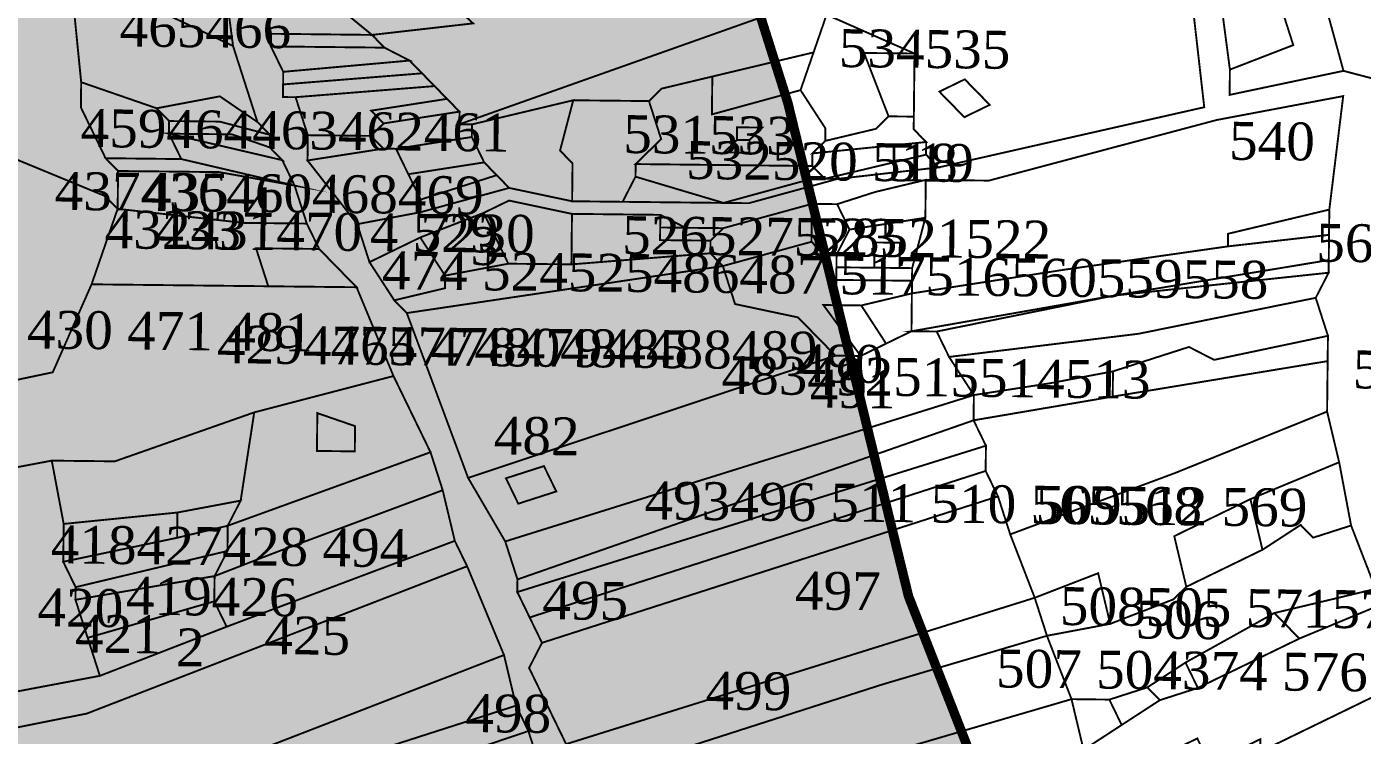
# Model space of a CAD drawing. Header units: metres. Extents: x 294533 to 301305, y 1963486 to 1977426.
# Drawn here: x 300124.7 to 300550, y 1966759.9 to 1966985.5 of the extents above; entities that cross this region are included whole.
import ezdxf

# ---------------------------------------------------------------- set-up
doc = ezdxf.new("R2010")
doc.units = ezdxf.units.M
for name, color, linetype in [('500M CRZ LINE', 11, 'Continuous'), ('NDZ-500M FROM CRZ', 2, 'Continuous'), ('SURVEY NO.', 7, 'Continuous'), ('SURVEY PLOT BOUNDARY', 35, 'Continuous')]:
    doc.layers.add(name, color=color, linetype=linetype)
doc.styles.get("Standard").update_dxf_attribs({"font": 'times.ttf'})

# ---------------------------------------------------------------- blocks, each defined once
blk = doc.blocks.new('45')
at = {"layer": 'NDZ-500M FROM CRZ'}
h = blk.add_hatch(dxfattribs=at)
h.set_pattern_fill('CROSS', color=256, scale=3.014525, angle=-0.6324)
h.set_pattern_definition([(359.36762, (281684.086, 1962845.993), (19.352338, 18.929796), [9.571116, -28.71335]), (89.36762, (281688.818, 1962841.155), (-18.929796, 19.352338), [9.571116, -28.71335])])
h.paths.add_polyline_path([(300691.31, 1965988.48), (300631.68, 1966174.54), (300586.64, 1966281.57), (300530.34, 1966461.07), (300471.96, 1966634.58), (300405.51, 1966804.15), (300367.05, 1966961.35), (300346.13, 1967027.39), (300337.62, 1967025.99), (300295.84, 1967023.42), (300255.36, 1967038.96), (300213.21, 1967043.45), (300166.47, 1967071.07), (300076.61, 1967175.81), (300040.48, 1967234.29), (299996.94, 1967295.07), (299945.31, 1967351.92), (299927.51, 1967370.7), (299905.39, 1967376.48), (299878.61, 1967367.88), (299888.92, 1967340.48), (299916.34, 1967275.86), (299920.22, 1967263.76), (299935.72, 1967211.33), (299959.39, 1967170.87), (299959.35, 1967166.85), (299967.25, 1967154.7), (299971.14, 1967142.6), (299974.98, 1967126.48), (299978.91, 1967118.39), (299994.58, 1967082.04), (299994.54, 1967078.02), (299998.43, 1967065.92), (300002.36, 1967057.83), (300013.97, 1967017.51), (300025.76, 1966993.26), (300029.73, 1966989.19), (300037.68, 1966981.07), (300053.49, 1966956.77), (300061.26, 1966932.57), (300069.17, 1966920.42), (300073.05, 1966908.32), (300072.92, 1966896.26), (300076.81, 1966884.15), (300080.69, 1966872.05), (300080.42, 1966847.94), (300088.37, 1966839.81), (300092.26, 1966827.7), (300096.15, 1966815.6), (300099.99, 1966799.48), (300103.87, 1966787.38), (300103.78, 1966779.34), (300107.71, 1966771.25), (300107.49, 1966751.16), (300110.27, 1966751.13), (300111.51, 1966751.11), (300111.47, 1966747.09), (300126.96, 1966694.66), (300134.78, 1966674.48), (300142.51, 1966646.25), (300162.16, 1966605.84), (300162.03, 1966593.78), (300173.73, 1966561.49), (300177.7, 1966557.43), (300181.63, 1966549.34), (300189.54, 1966537.19), (300193.42, 1966525.09), (300197.4, 1966521.03), (300205.21, 1966500.84), (300205.12, 1966492.8), (300209.1, 1966488.74), (300213.03, 1966480.66), (300212.94, 1966472.62), (300216.78, 1966456.5), (300216.65, 1966444.44), (300220.53, 1966432.33), (300220.4, 1966420.28), (300232.19, 1966396.03), (300232.15, 1966392.01), (300236.12, 1966387.94), (300236.08, 1966383.92), (300240.05, 1966379.86), (300243.98, 1966371.78), (300247.87, 1966359.67), (300251.75, 1966347.57), (300255.64, 1966335.47), (300259.61, 1966331.4), (300259.48, 1966319.35), (300263.32, 1966303.22), (300263.19, 1966291.17), (300290.56, 1966222.52), (300306.2, 1966182.15), (300306.15, 1966178.13), (300325.76, 1966133.7), (300353.09, 1966061.04), (300356.98, 1966048.93), (300360.91, 1966040.85), (300360.86, 1966036.83), (300364.79, 1966028.75), (300368.72, 1966020.66), (300368.59, 1966008.61), (300372.56, 1966004.54), (300372.43, 1965992.48), (300376.41, 1965988.42), (300376.27, 1965976.36), (300380.2, 1965968.28), (300384.09, 1965956.18), (300388.06, 1965952.11), (300388.02, 1965948.09), (300393.85, 1965929.94), (300395.83, 1965927.91), (300395.79, 1965923.89), (300399.68, 1965911.78), (300402.35, 1965911.75), (300403.69, 1965911.74), (300403.65, 1965907.72), (300407.54, 1965895.62), (300407.49, 1965891.6), (300411.42, 1965883.51), (300415.31, 1965871.41), (300419.19, 1965859.31), (300423.12, 1965851.23), (300423.08, 1965847.21), (300431.03, 1965839.08), (300438.93, 1965826.93), (300438.89, 1965822.91), (300446.79, 1965810.76), (300454.65, 1965794.6), (300458.63, 1965790.53), (300458.54, 1965782.5), (300466.44, 1965770.35), (300466.4, 1965766.33), (300474.17, 1965742.12), (300474.08, 1965734.08), (300478.01, 1965726), (300481.85, 1965709.88), (300485.74, 1965697.78), (300489.67, 1965689.69), (300493.55, 1965677.59), (300497.44, 1965665.49), (300501.33, 1965653.38), (300505.26, 1965645.3), (300505.21, 1965641.28), (300512.98, 1965617.08), (300516.96, 1965613.01), (300520.84, 1965600.91), (300524.73, 1965588.81), (300535.27, 1965572.61), (300535.27, 1965572.61), (300536.61, 1965572.6), (300536.56, 1965568.58), (300540.45, 1965556.47), (300548.44, 1965552.37), (300560.41, 1965544.19), (300560.37, 1965540.17), (300568.31, 1965532.05), (300580.28, 1965523.88), (300598.73, 1965495.53), (300600.07, 1965495.52), (300600.02, 1965491.5), (300607.97, 1965483.37), (300615.87, 1965471.22), (300619.89, 1965471.18), (300623.78, 1965459.08), (300627.71, 1965450.99), (300639.68, 1965442.82), (300655.49, 1965418.53), (300659.42, 1965410.44), (300663.39, 1965406.38), (300667.32, 1965398.3), (300679.18, 1965380.08), (300679.11, 1965374.05), (300683.09, 1965369.98), (300686.97, 1965357.88), (300686.93, 1965353.86), (300690.86, 1965345.78), (300690.77, 1965337.74), (300694.79, 1965337.69), (300714.3, 1965285.22), (300722.16, 1965269.05), (300737.75, 1965224.66), (300741.73, 1965220.6), (300745.61, 1965208.49), (300745.48, 1965196.44), (300749.32, 1965180.31), (300752.94, 1965144.09), (300756.78, 1965127.97), (300756.52, 1965103.86), (300752.36, 1965091.84), (300752.19, 1965075.76), (300748.03, 1965063.75), (300743.88, 1965051.74), (300739.73, 1965039.72), (300735.58, 1965027.71), (300727.41, 1965015.74), (300727.19, 1964995.64), (300739.15, 1964987.47), (300747.06, 1964975.32), (300755.01, 1964967.19), (300758.89, 1964955.09), (300766.8, 1964942.94), (300766.75, 1964938.92), (300770.73, 1964934.86), (300774.66, 1964926.78), (300778.54, 1964914.67), (300782.43, 1964902.57), (300786.31, 1964890.47), (300786.18, 1964878.41), (300790.07, 1964866.31), (300793.95, 1964854.21), (300797.97, 1964854.16), (300797.88, 1964846.12), (300801.81, 1964838.04), (300805.7, 1964825.94), (300809.58, 1964813.83), (300813.47, 1964801.73), (300813.34, 1964789.67), (300817.31, 1964785.61), (300817.09, 1964765.51), (300821.02, 1964757.43), (300820.89, 1964745.37), (300828.66, 1964721.16), (300828.08, 1964668.91), (300832.01, 1964660.83), (300843.98, 1964652.66), (300851.93, 1964644.53), (300859.83, 1964632.38), (300863.72, 1964620.28), (300867.65, 1964612.2), (300871.67, 1964612.15), (300875.55, 1964600.05), (300879.48, 1964591.96), (300887.34, 1964575.8), (300887.3, 1964571.78), (300891.18, 1964559.68), (300895.07, 1964547.57), (300899, 1964539.49), (300898.96, 1964535.47), (300906.82, 1964519.3), (300918.61, 1964495.05), (300922.54, 1964486.97), (300926.42, 1964474.87), (300930.31, 1964462.77), (300930.22, 1964454.73), (300938.04, 1964434.54), (300937.9, 1964422.48), (300941.83, 1964414.4), (300941.79, 1964410.38), (300945.76, 1964406.32), (300949.74, 1964402.25), (300957.69, 1964394.12), (300965.59, 1964381.98), (300973.49, 1964369.83), (300977.47, 1964365.77), (300985.42, 1964357.64), (300989.3, 1964345.54), (300997.21, 1964333.39), (301003.04, 1964315.23), (301005.02, 1964313.2), (301016.99, 1964305.03), (301020.97, 1964300.97), (301028.92, 1964292.84), (301036.86, 1964284.71), (301044.81, 1964276.58), (301052.72, 1964264.44), (301056.69, 1964260.37), (301056.65, 1964256.35), (301064.55, 1964244.21), (301068.48, 1964236.12), (301072.46, 1964232.06), (301072.41, 1964228.04), (301076.34, 1964219.96), (301080.32, 1964215.89), (301080.27, 1964211.87), (301084.2, 1964203.79), (301084.11, 1964195.75), (301088.04, 1964187.67), (301088, 1964183.65), (301091.97, 1964179.58), (301095.86, 1964167.48), (301103.54, 1964135.24), (301107.47, 1964127.15), (301111.36, 1964115.05), (301111.31, 1964111.03), (301123.15, 1964090.8), (301143.02, 1964070.48), (301147, 1964066.42), (301150.97, 1964062.36), (301158.92, 1964054.23), (301162.85, 1964046.14), (301166.82, 1964042.08), (301174.77, 1964033.95), (301178.7, 1964025.87), (301186.65, 1964017.74), (301193.19, 1964610.32), (301169.73, 1964669.16), (301146.87, 1964730.59), (301122.68, 1964776.21), (301104.01, 1964861.65), (301074.57, 1964969.7), (301049.22, 1965040.33), (301053.91, 1965100.57), (301047.16, 1965217.23), (301018.74, 1965326.51), (300977.17, 1965431.06), (300930.14, 1965540.11), (300905.45, 1965587.03), (300851.05, 1965657.56), (300803.49, 1965718.39), (300768.21, 1965799.18), (300737.12, 1965896)])
at = {"layer": '500M CRZ LINE', "ltscale": 0.1, "const_width": 3.01, "flags": 128}
blk.add_lwpolyline([(300346.13, 1967027.39), (300367.05, 1966961.35), (300405.51, 1966804.15), (300471.96, 1966634.58), (300530.34, 1966461.07), (300586.64, 1966281.57), (300631.68, 1966174.54), (300691.31, 1965988.48), (300737.12, 1965896), (300768.21, 1965799.18), (300803.49, 1965718.39), (300851.05, 1965657.56), (300905.45, 1965587.03)], dxfattribs=at)
at = {"layer": 'NDZ-500M FROM CRZ', "flags": 128}
blk.add_lwpolyline([(300905.45, 1965587.03), (300851.05, 1965657.56), (300803.49, 1965718.39), (300768.21, 1965799.18), (300737.12, 1965896), (300691.31, 1965988.48), (300631.68, 1966174.54), (300586.64, 1966281.57), (300530.34, 1966461.07), (300471.96, 1966634.58), (300405.51, 1966804.15), (300367.05, 1966961.35), (300346.13, 1967027.39)], dxfattribs=at)
at = {"layer": 'SURVEY PLOT BOUNDARY', "lineweight": 18, "const_width": 0.603}
for points in [[(300142.04, 1966967.85), (300141.95, 1966959.81), (300149.81, 1966943.65), (300153.78, 1966939.58), (300153.7, 1966931.55), (300153.65, 1966927.53), (300149.68, 1966931.59), (300069.66, 1966964.63), (299989.06, 1966945.42), (299997.45, 1966977.49), (300017.68, 1966989.33), (300021.7, 1966989.28), (300074.61, 1967049), (300123.23, 1967084.64), (300130.82, 1967044.36), (300138.42, 1967004.07)], [(300130.82, 1967044.36), (300170.75, 1967019.8), (300166.68, 1967015.82), (300174.68, 1967011.71), (300174.72, 1967015.73), (300186.69, 1967007.56), (300190.4, 1966979.38), (300138.42, 1967004.07)], [(300528.02, 1966979.67), (300507.84, 1966971.86), (300500.42, 1967028.22), (300524.58, 1967031.97), (300536.28, 1966999.68), (300524.14, 1966991.78)], [(300266.84, 1966986.58), (300234.65, 1966982.91), (300214.73, 1966999.21), (300198.7, 1967003.41), (300198.88, 1967019.49), (300223.08, 1967027.26)], [(300190.4, 1966979.38), (300198.17, 1966955.17), (300186.2, 1966963.35), (300166.06, 1966959.55), (300142.04, 1966967.85), (300138.42, 1967004.07)], [(300214.73, 1966999.21), (300234.65, 1966982.91), (300202.5, 1966983.27), (300198.7, 1967003.41)], [(300298.73, 1966962.1), (300266.49, 1966954.42), (300262.47, 1966954.46), (300383.52, 1966997.35), (300379.41, 1966989.35), (300375.26, 1966977.34), (300343.02, 1966969.66), (300326.9, 1966965.81), (300322.84, 1966961.84)], [(300496, 1966992.09), (300499.67, 1966959.89), (300415.05, 1966940.72), (300411.08, 1966944.78), (300411.12, 1966948.8), (300407.15, 1966952.87), (300407.19, 1966956.89), (300407.41, 1966976.98), (300379.41, 1966989.35), (300383.52, 1966997.35), (300423.75, 1967000.92), (300419.69, 1966996.95)], [(300544.01, 1966971.46), (300507.75, 1966963.82), (300507.84, 1966971.86), (300528.02, 1966979.67), (300524.14, 1966991.78), (300536.28, 1966999.68)], [(300395.09, 1966953), (300378.97, 1966949.16), (300379.02, 1966953.18), (300371.11, 1966965.33), (300375.26, 1966977.34), (300379.41, 1966989.35), (300407.41, 1966976.98), (300391.34, 1966977.16), (300399.15, 1966956.98)], [(300234.65, 1966982.91), (300238.62, 1966978.85), (300202.45, 1966979.25), (300202.5, 1966983.27)], [(300246.62, 1966974.74), (300206.38, 1966971.16), (300202.45, 1966979.25), (300238.62, 1966978.85)], [(300371.11, 1966965.33), (300342.89, 1966957.6), (300343.02, 1966969.66), (300375.26, 1966977.34)], [(300407.41, 1966976.98), (300407.19, 1966956.89), (300399.15, 1966956.98), (300391.34, 1966977.16)], [(300250.59, 1966970.68), (300206.34, 1966967.14), (300206.38, 1966971.16), (300246.62, 1966974.74)], [(300169.99, 1966951.47), (300173.92, 1966943.38), (300149.81, 1966943.65), (300141.95, 1966959.81), (300142.04, 1966967.85), (300166.06, 1966959.55), (300170.04, 1966955.48)], [(300254.57, 1966966.61), (300210.31, 1966963.08), (300206.29, 1966963.12), (300206.34, 1966967.14), (300250.59, 1966970.68)], [(300371.11, 1966965.33), (300379.02, 1966953.18), (300378.97, 1966949.16), (300374.91, 1966945.18), (300374.86, 1966941.16), (300318.6, 1966941.79), (300322.66, 1966945.76), (300326.73, 1966949.74), (300322.84, 1966961.84), (300326.9, 1966965.81), (300343.02, 1966969.66), (300342.89, 1966957.6)], [(300431.35, 1966960.64), (300423.4, 1966968.77), (300415.32, 1966964.84), (300423.27, 1966956.71)], [(300431.35, 1966960.64), (300423.27, 1966956.71), (300415.32, 1966964.84), (300423.4, 1966968.77)], [(300093.15, 1966908.09), (300096.72, 1966867.86), (300132.98, 1966875.49), (300145.35, 1966903.5), (300201.61, 1966902.88), (300229.74, 1966902.57), (300241.49, 1966874.3), (300197.15, 1966862.73), (300152.76, 1966847.14), (300132.67, 1966847.36), (300092.39, 1966839.76), (300080.42, 1966847.94), (300032.2, 1966848.47), (300028.14, 1966844.49), (300008.13, 1966852.75), (300004.07, 1966848.78), (299943.39, 1966813.27), (299919.85, 1966865.79), (299948.16, 1966881.55), (299988.61, 1966905.23), (299989.06, 1966945.42), (300069.66, 1966964.63)], [(300132.98, 1966875.49), (300096.72, 1966867.86), (300093.15, 1966908.09), (300069.66, 1966964.63), (300149.68, 1966931.59), (300153.65, 1966927.53), (300145.35, 1966903.5)], [(300186.2, 1966963.35), (300198.17, 1966955.17), (300202.14, 1966951.11), (300186.11, 1966955.31), (300170.04, 1966955.48), (300166.06, 1966959.55)], [(300210.31, 1966963.08), (300254.57, 1966966.61), (300258.54, 1966962.55), (300234.38, 1966958.79), (300238.36, 1966954.73), (300234.29, 1966950.76), (300214.2, 1966950.98)], [(300454.89, 1966908.12), (300406.57, 1966900.61), (300406.61, 1966904.63), (300406.66, 1966908.65), (300410.86, 1966924.69), (300410.99, 1966936.75), (300431.08, 1966936.52), (300503.64, 1966955.82), (300543.92, 1966963.42), (300539.5, 1966927.29), (300507.26, 1966919.6), (300507.22, 1966915.58)], [(300238.36, 1966954.73), (300234.38, 1966958.79), (300258.54, 1966962.55), (300262.51, 1966958.48)], [(300298.51, 1966942.01), (300298.37, 1966929.95), (300278.32, 1966934.19), (300274.35, 1966938.25), (300270.37, 1966942.32), (300266.44, 1966950.4), (300266.49, 1966954.42), (300298.73, 1966962.1), (300294.53, 1966946.07)], [(300318.56, 1966937.77), (300314.45, 1966929.77), (300298.37, 1966929.95), (300298.51, 1966942.01), (300294.53, 1966946.07), (300298.73, 1966962.1), (300322.84, 1966961.84), (300326.73, 1966949.74), (300322.66, 1966945.76), (300318.6, 1966941.79)], [(300202.14, 1966951.11), (300202.1, 1966947.09), (300190.09, 1966951.24), (300169.99, 1966951.47), (300170.04, 1966955.48), (300186.11, 1966955.31)], [(300266.44, 1966950.4), (300242.29, 1966946.65), (300238.27, 1966946.69), (300234.29, 1966950.76), (300238.36, 1966954.73), (300262.51, 1966958.48), (300262.47, 1966954.46), (300266.49, 1966954.42)], [(300411.12, 1966948.8), (300374.91, 1966945.18), (300378.97, 1966949.16), (300395.09, 1966953), (300399.15, 1966956.98), (300407.19, 1966956.89), (300407.15, 1966952.87)], [(300202.1, 1966947.09), (300206.07, 1966943.03), (300169.99, 1966951.47), (300190.09, 1966951.24)], [(300206.07, 1966943.03), (300210, 1966934.94), (300173.92, 1966943.38), (300169.99, 1966951.47)], [(300238.27, 1966946.69), (300214.11, 1966942.94), (300214.2, 1966950.98), (300234.29, 1966950.76)], [(300270.37, 1966942.32), (300246.22, 1966938.56), (300242.29, 1966946.65), (300266.44, 1966950.4)], [(300350.84, 1966949.47), (300346.78, 1966945.49), (300354.81, 1966945.41), (300354.86, 1966949.42), (300358.92, 1966953.4), (300350.88, 1966953.49)], [(300354.86, 1966949.42), (300350.84, 1966949.47), (300350.88, 1966953.49), (300358.92, 1966953.4)], [(300250.1, 1966926.46), (300229.96, 1966922.66), (300214.11, 1966942.94), (300238.27, 1966946.69), (300242.29, 1966946.65), (300246.22, 1966938.56), (300250.15, 1966930.48)], [(300354.86, 1966949.42), (300354.81, 1966945.41), (300346.78, 1966945.49), (300350.84, 1966949.47)], [(300411.08, 1966944.78), (300378.84, 1966937.1), (300374.86, 1966941.16), (300374.91, 1966945.18), (300411.12, 1966948.8)], [(300210, 1966934.94), (300185.93, 1966939.23), (300153.78, 1966939.58), (300149.81, 1966943.65), (300173.92, 1966943.38)], [(300274.35, 1966938.25), (300250.15, 1966930.48), (300246.22, 1966938.56), (300270.37, 1966942.32)], [(300374.82, 1966937.14), (300346.6, 1966929.42), (300318.56, 1966937.77), (300318.6, 1966941.79), (300374.86, 1966941.16), (300378.84, 1966937.1)], [(300415.05, 1966940.72), (300382.86, 1966937.06), (300378.84, 1966937.1), (300411.08, 1966944.78)], [(300213.89, 1966922.84), (300193.79, 1966923.06), (300153.65, 1966927.53), (300153.7, 1966931.55), (300153.78, 1966939.58), (300185.93, 1966939.23), (300210, 1966934.94)], [(300278.32, 1966934.19), (300250.1, 1966926.46), (300250.15, 1966930.48), (300274.35, 1966938.25)], [(300382.86, 1966937.06), (300354.64, 1966929.33), (300314.45, 1966929.77), (300318.56, 1966937.77), (300346.6, 1966929.42), (300374.82, 1966937.14), (300378.84, 1966937.1)], [(300410.86, 1966924.69), (300386.7, 1966920.93), (300382.77, 1966929.02), (300394.87, 1966932.9), (300410.99, 1966936.75)], [(300298.15, 1966909.85), (300278.06, 1966910.07), (300270.2, 1966926.24), (300278.28, 1966930.17), (300298.33, 1966925.93)], [(300374.6, 1966917.05), (300346.38, 1966909.32), (300342.4, 1966913.38), (300342.45, 1966917.4), (300346.51, 1966921.38), (300374.73, 1966929.11)], [(300382.59, 1966912.94), (300378.57, 1966912.98), (300374.6, 1966917.05), (300374.73, 1966929.11), (300382.77, 1966929.02), (300386.7, 1966920.93)], [(300153.65, 1966927.53), (300193.79, 1966923.06), (300213.89, 1966922.84), (300217.82, 1966914.76), (300197.72, 1966914.98), (300201.61, 1966902.88), (300145.35, 1966903.5)], [(300278.06, 1966910.07), (300257.92, 1966906.28), (300250.01, 1966918.42), (300270.2, 1966926.24)], [(300322.44, 1966925.66), (300326.46, 1966925.62), (300326.42, 1966921.6), (300326.37, 1966917.58), (300342.45, 1966917.4), (300342.4, 1966913.38), (300298.15, 1966909.85), (300298.33, 1966925.93)], [(300334.45, 1966921.51), (300326.42, 1966921.6), (300326.46, 1966925.62), (300322.44, 1966925.66), (300326.46, 1966925.62)], [(300402.64, 1966908.7), (300402.73, 1966916.74), (300394.69, 1966916.83), (300394.6, 1966908.79), (300382.55, 1966908.92), (300382.59, 1966912.94), (300386.7, 1966920.93), (300410.86, 1966924.69), (300406.66, 1966908.65)], [(300539.41, 1966919.25), (300507.22, 1966915.58), (300507.26, 1966919.6), (300539.5, 1966927.29)], [(300342.45, 1966917.4), (300326.37, 1966917.58), (300326.42, 1966921.6), (300334.45, 1966921.51), (300346.51, 1966921.38)], [(300257.87, 1966902.26), (300241.75, 1966898.41), (300233.85, 1966910.56), (300250.01, 1966918.42), (300257.92, 1966906.28)], [(300374.6, 1966917.05), (300378.57, 1966912.98), (300382.59, 1966912.94), (300382.55, 1966908.92), (300382.5, 1966904.9), (300382.41, 1966896.86), (300378.39, 1966896.91), (300390.27, 1966880.69), (300382.24, 1966880.78), (300370.31, 1966892.97), (300350.26, 1966897.22), (300346.38, 1966909.32)], [(300402.64, 1966908.7), (300394.6, 1966908.79), (300394.69, 1966916.83), (300402.73, 1966916.74)], [(300470.87, 1966899.9), (300406.44, 1966888.56), (300406.57, 1966900.61), (300454.89, 1966908.12), (300507.22, 1966915.58), (300539.41, 1966919.25), (300539.32, 1966911.21)], [(300217.82, 1966914.76), (300229.74, 1966902.57), (300201.61, 1966902.88), (300197.72, 1966914.98)], [(300346.38, 1966909.32), (300245.73, 1966894.35), (300241.75, 1966898.41), (300257.87, 1966902.26), (300257.92, 1966906.28), (300278.06, 1966910.07), (300298.15, 1966909.85), (300342.4, 1966913.38)], [(300382.24, 1966880.78), (300265.25, 1966841.88), (300245.73, 1966894.35), (300346.38, 1966909.32), (300350.26, 1966897.22), (300370.31, 1966892.97)], [(300406.61, 1966904.63), (300382.5, 1966904.9), (300382.55, 1966908.92), (300394.6, 1966908.79), (300402.64, 1966908.7), (300406.66, 1966908.65)], [(300470.87, 1966899.9), (300414.47, 1966888.47), (300406.44, 1966888.56), (300470.87, 1966899.9), (300539.32, 1966911.21), (300539.28, 1966907.19)], [(300390.45, 1966896.77), (300382.41, 1966896.86), (300382.5, 1966904.9), (300406.61, 1966904.63), (300406.57, 1966900.61)], [(300478.78, 1966887.76), (300418.41, 1966880.38), (300414.47, 1966888.47), (300470.87, 1966899.9), (300539.28, 1966907.19), (300535.17, 1966899.2)], [(300406.44, 1966888.56), (300398.36, 1966884.63), (300390.45, 1966896.77), (300406.57, 1966900.61)], [(300539.06, 1966887.09), (300502.8, 1966879.45), (300494.81, 1966883.56), (300470.61, 1966875.79), (300450.47, 1966871.99), (300426.31, 1966868.24), (300418.41, 1966880.38), (300478.78, 1966887.76), (300535.17, 1966899.2)], [(300398.36, 1966884.63), (300390.27, 1966880.69), (300378.39, 1966896.91), (300382.41, 1966896.86), (300390.45, 1966896.77)], [(300426.31, 1966868.24), (300277.08, 1966821.64), (300265.25, 1966841.88), (300382.24, 1966880.78), (300390.27, 1966880.69), (300398.36, 1966884.63), (300406.44, 1966888.56), (300414.47, 1966888.47), (300418.41, 1966880.38)], [(300539.06, 1966887.09), (300538.97, 1966879.05), (300470.52, 1966867.75), (300470.61, 1966875.79), (300494.81, 1966883.56), (300502.8, 1966879.45)], [(300490.34, 1966843.41), (300437.88, 1966823.89), (300433.99, 1966835.99), (300430.06, 1966844.08), (300430.15, 1966852.11), (300426.22, 1966860.2), (300470.52, 1966867.75), (300538.97, 1966879.05), (300538.79, 1966862.98)], [(300241.49, 1966874.3), (300253.28, 1966850.05), (300188.71, 1966826.64), (300192.82, 1966834.63), (300197.15, 1966862.73)], [(300470.52, 1966867.75), (300426.22, 1966860.2), (300426.31, 1966868.24), (300450.47, 1966871.99), (300470.61, 1966875.79)], [(300426.22, 1966860.2), (300280.97, 1966809.54), (300277.08, 1966821.64), (300426.31, 1966868.24)], [(300172.68, 1966830.84), (300136.47, 1966827.22), (300132.67, 1966847.36), (300152.76, 1966847.14), (300197.15, 1966862.73), (300192.82, 1966834.63)], [(300217.11, 1966850.45), (300229.17, 1966850.31), (300229.25, 1966858.35), (300217.24, 1966862.5)], [(300229.25, 1966858.35), (300229.17, 1966850.31), (300217.11, 1966850.45), (300217.24, 1966862.5)], [(300490.12, 1966823.31), (300493.96, 1966807.19), (300489.9, 1966803.22), (300469.72, 1966795.4), (300465.88, 1966811.52), (300445.69, 1966803.7), (300437.88, 1966823.89), (300490.34, 1966843.41), (300538.79, 1966862.98), (300542.63, 1966846.85), (300514.37, 1966835.11)], [(300430.15, 1966852.11), (300280.92, 1966805.52), (300280.97, 1966809.54), (300426.22, 1966860.2)], [(300204.7, 1966818.42), (300184.52, 1966810.61), (300188.62, 1966818.6), (300188.71, 1966826.64), (300253.28, 1966850.05), (300257.16, 1966837.94)], [(300430.06, 1966844.08), (300284.85, 1966797.44), (300280.92, 1966805.52), (300430.15, 1966852.11)], [(300147.99, 1966778.85), (300067.44, 1966763.66), (300071.54, 1966771.65), (300083.87, 1966795.64), (300092.04, 1966807.61), (300092.39, 1966839.76), (300132.67, 1966847.36), (300136.47, 1966827.22), (300136.33, 1966815.16), (300140.26, 1966807.08), (300140.22, 1966803.06), (300144.1, 1966790.95)], [(300277.3, 1966841.74), (300281.23, 1966833.66), (300293.33, 1966837.55), (300289.4, 1966845.63)], [(300293.33, 1966837.55), (300281.23, 1966833.66), (300277.3, 1966841.74), (300289.4, 1966845.63)], [(300433.99, 1966835.99), (300288.78, 1966789.36), (300284.85, 1966797.44), (300430.06, 1966844.08)], [(300546.43, 1966826.71), (300534.33, 1966822.83), (300530.36, 1966826.89), (300518.21, 1966818.98), (300514.37, 1966835.11), (300542.63, 1966846.85)], [(300261.01, 1966821.82), (300188.36, 1966794.48), (300184.43, 1966802.57), (300184.52, 1966810.61), (300204.7, 1966818.42), (300257.16, 1966837.94)], [(300445.69, 1966803.7), (300296.47, 1966757.11), (300284.67, 1966781.36), (300288.78, 1966789.36), (300433.99, 1966835.99), (300437.88, 1966823.89)], [(300188.71, 1966826.64), (300172.59, 1966822.8), (300172.68, 1966830.84), (300192.82, 1966834.63)], [(300518.21, 1966818.98), (300493.96, 1966807.19), (300490.12, 1966823.31), (300514.37, 1966835.11)], [(300172.59, 1966822.8), (300136.33, 1966815.16), (300136.47, 1966827.22), (300172.68, 1966830.84)], [(300546.43, 1966826.71), (300554.25, 1966806.53), (300522.01, 1966798.84), (300493.7, 1966783.07), (300481.55, 1966775.17), (300469.45, 1966771.28), (300457.4, 1966771.42), (300449.58, 1966791.6), (300469.72, 1966795.4), (300489.9, 1966803.22), (300493.96, 1966807.19), (300518.21, 1966818.98), (300530.36, 1966826.89), (300534.33, 1966822.83)], [(300188.62, 1966818.6), (300140.26, 1966807.08), (300136.33, 1966815.16), (300172.59, 1966822.8), (300188.71, 1966826.64)], [(300143.84, 1966766.84), (300067.3, 1966751.6), (300067.44, 1966763.66), (300147.99, 1966778.85), (300188.36, 1966794.48), (300261.01, 1966821.82), (300264.94, 1966813.74)], [(300184.52, 1966810.61), (300140.22, 1966803.06), (300140.26, 1966807.08), (300188.62, 1966818.6)], [(300276.68, 1966785.47), (300195.95, 1966754.2), (300147.59, 1966742.68), (300147.72, 1966754.73), (300055.07, 1966735.66), (299978.62, 1966728.46), (299970.81, 1966748.65), (300067.3, 1966751.6), (300143.84, 1966766.84), (300264.94, 1966813.74)], [(300184.43, 1966802.57), (300144.1, 1966790.95), (300140.22, 1966803.06), (300184.52, 1966810.61)], [(300469.72, 1966795.4), (300449.58, 1966791.6), (300445.69, 1966803.7), (300465.88, 1966811.52)], [(300558.22, 1966802.46), (300529.96, 1966790.71), (300522.01, 1966798.84), (300554.25, 1966806.53)], [(300188.36, 1966794.48), (300147.99, 1966778.85), (300144.1, 1966790.95), (300184.43, 1966802.57)], [(300397.16, 1966776.1), (300300.35, 1966745.01), (300296.47, 1966757.11), (300445.69, 1966803.7), (300449.58, 1966791.6)], [(300574.07, 1966782.19), (300517.5, 1966754.67), (300517.54, 1966758.69), (300501.38, 1966750.83), (300497.45, 1966758.91), (300465.12, 1966743.19), (300461.19, 1966751.27), (300461.24, 1966755.29), (300473.38, 1966763.2), (300485.53, 1966771.1), (300497.63, 1966774.99), (300529.96, 1966790.71), (300558.22, 1966802.46)], [(300529.96, 1966790.71), (300497.63, 1966774.99), (300493.7, 1966783.07), (300522.01, 1966798.84)], [(300457.4, 1966771.42), (300364.65, 1966744.3), (300360.77, 1966756.4), (300352.68, 1966752.47), (300356.57, 1966740.37), (300352.51, 1966736.39), (300308.17, 1966724.82), (300300.35, 1966745.01), (300397.16, 1966776.1), (300449.58, 1966791.6)], [(300280.52, 1966769.35), (300147.41, 1966726.6), (300107.18, 1966723.02), (300087.09, 1966723.24), (300066.95, 1966719.45), (300066.82, 1966707.39), (300046.72, 1966707.61), (299994.3, 1966692.11), (299978.62, 1966728.46), (300055.07, 1966735.66), (300147.72, 1966754.73), (300147.59, 1966742.68), (300195.95, 1966754.2), (300276.68, 1966785.47)], [(300497.63, 1966774.99), (300485.53, 1966771.1), (300481.55, 1966775.17), (300493.7, 1966783.07)], [(300561.75, 1966758.2), (300557.69, 1966754.23), (300537.51, 1966746.41), (300509.29, 1966738.68), (300501.38, 1966750.83), (300517.54, 1966758.69), (300517.5, 1966754.67), (300574.07, 1966782.19), (300574.03, 1966778.17), (300573.94, 1966770.13), (300573.9, 1966766.11)], [(300461.19, 1966751.27), (300315.98, 1966704.64), (300308.17, 1966724.82), (300352.51, 1966736.39), (300356.57, 1966740.37), (300364.65, 1966744.3), (300457.4, 1966771.42), (300461.24, 1966755.29)], [(300485.53, 1966771.1), (300473.38, 1966763.2), (300469.45, 1966771.28), (300481.55, 1966775.17)], [(300151.34, 1966718.51), (300107.09, 1966714.98), (300107.18, 1966723.02), (300147.41, 1966726.6), (300280.52, 1966769.35), (300284.45, 1966761.26), (300203.77, 1966734.02)], [(300473.38, 1966763.2), (300461.24, 1966755.29), (300457.4, 1966771.42), (300469.45, 1966771.28)], [(300207.7, 1966725.93), (300195.55, 1966718.03), (300183.49, 1966718.16), (300151.21, 1966706.46), (300107, 1966706.94), (300098.92, 1966703.01), (300054.63, 1966695.46), (300002.16, 1966675.94), (299998.23, 1966684.02), (300058.73, 1966703.46), (300066.82, 1966707.39), (300107.09, 1966714.98), (300151.34, 1966718.51), (300203.77, 1966734.02), (300284.45, 1966761.26), (300288.34, 1966749.16)]]:
    blk.add_lwpolyline(points, close=True, dxfattribs=at)
for points in [[(300632.73, 1966998.62), (300636.53, 1966978.48), (300636.35, 1966962.4), (300640.28, 1966954.31), (300636.26, 1966954.36), (300636.22, 1966950.34), (300608.18, 1966958.69), (300560.04, 1966967.26), (300544.01, 1966971.46), (300536.28, 1966999.68)], [(300383.52, 1966997.35), (300262.47, 1966954.46), (300262.51, 1966958.48), (300258.54, 1966962.55), (300254.57, 1966966.61), (300250.59, 1966970.68), (300246.62, 1966974.74), (300238.62, 1966978.85), (300234.65, 1966982.91), (300266.84, 1966986.58)], [(300198.7, 1967003.41), (300202.5, 1966983.27), (300202.45, 1966979.25), (300206.38, 1966971.16), (300206.34, 1966967.14), (300206.29, 1966963.12), (300210.31, 1966963.08), (300214.2, 1966950.98), (300214.11, 1966942.94), (300229.96, 1966922.66), (300233.85, 1966910.56), (300241.75, 1966898.41), (300245.73, 1966894.35), (300265.25, 1966841.88), (300277.08, 1966821.64), (300280.97, 1966809.54), (300280.92, 1966805.52), (300284.85, 1966797.44), (300288.78, 1966789.36), (300284.67, 1966781.36), (300296.47, 1966757.11)], [(300288.34, 1966749.16), (300284.45, 1966761.26), (300280.52, 1966769.35), (300276.68, 1966785.47), (300264.94, 1966813.74), (300261.01, 1966821.82), (300257.16, 1966837.94), (300253.28, 1966850.05), (300241.49, 1966874.3), (300229.74, 1966902.57), (300217.82, 1966914.76), (300213.89, 1966922.84), (300210, 1966934.94), (300206.07, 1966943.03), (300202.1, 1966947.09), (300202.14, 1966951.11), (300198.17, 1966955.17), (300190.4, 1966979.38), (300186.69, 1967007.56)], [(300554.25, 1966806.53), (300546.43, 1966826.71), (300542.63, 1966846.85), (300538.79, 1966862.98), (300538.97, 1966879.05), (300539.06, 1966887.09), (300535.17, 1966899.2), (300539.28, 1966907.19), (300539.32, 1966911.21), (300539.41, 1966919.25), (300539.5, 1966927.29), (300543.92, 1966963.42), (300503.64, 1966955.82), (300431.08, 1966936.52), (300410.99, 1966936.75), (300394.87, 1966932.9), (300382.77, 1966929.02), (300374.73, 1966929.11), (300346.51, 1966921.38), (300334.45, 1966921.51), (300326.46, 1966925.62), (300322.44, 1966925.66), (300298.33, 1966925.93), (300278.28, 1966930.17), (300270.2, 1966926.24), (300250.01, 1966918.42), (300233.85, 1966910.56), (300229.96, 1966922.66), (300250.1, 1966926.46), (300278.32, 1966934.19), (300298.37, 1966929.95), (300314.45, 1966929.77), (300354.64, 1966929.33), (300382.86, 1966937.06), (300415.05, 1966940.72), (300499.67, 1966959.89), (300496, 1966992.09)], [(300500.42, 1967028.22), (300507.84, 1966971.86), (300507.75, 1966963.82), (300544.01, 1966971.46), (300560.04, 1966967.26)]]:
    blk.add_lwpolyline(points, dxfattribs=at)
at = {"layer": 'SURVEY NO.', "attachment_point": 7, "rotation": 359.3676}
for s, insert, char_height in [('465466', (300154.22, 1966979.09), 12.058), ('534535', (300383.25, 1966972.54), 12.058), ('459464463462461', (300141.81, 1966947.07), 12.0581), ('531533', (300314.62, 1966945.16), 12.058), ('540', (300507.52, 1966943.03), 12.058), ('532520 518', (300334.62, 1966936.9), 12.058), ('519', (300398.92, 1966936.19), 12.058), ('437436460468469', (300133.55, 1966927.06), 12.0581), ('435', (300161.68, 1966926.75), 12.058), ('4', (300193.79, 1966922.37), 12.06), ('432431470', (300149.49, 1966914.82), 12.058), ('433', (300165.57, 1966914.64), 12.058), ('4 529', (300233.89, 1966913.89), 12.058), ('7230', (300249.96, 1966913.71), 12.058), ('526527528521522', (300314.26, 1966913), 12.0581), ('3', (300266, 1966909.52), 12.06), ('523', (300374.55, 1966912.34), 12.058), ('561 557 584', (300535.3, 1966910.56), 12.0581), ('474 524525486487 517516560559558', (300237.77, 1966901.79), 12.0581), ('438 430 471 481', (300092.87, 1966883.29), 12.0581), ('429476477480484488489', (300185.26, 1966878.25), 12.0581), ('475 478479485', (300221.43, 1966877.85), 12.0581), ('490', (300370.08, 1966872.19), 12.058), ('564', (300546.91, 1966870.24), 12.058), ('483492515514513', (300345.93, 1966868.43), 12.0581), ('491', (300374.01, 1966864.1), 12.058), ('482', (300273.37, 1966849.14), 12.058), ('493496 511 510 565568', (300321.37, 1966828.51), 12.0581), ('509512 569', (300445.95, 1966827.13), 12.058), ('418427428 494', (300132.31, 1966814.51), 12.0581), ('419426', (300156.24, 1966798.17), 12.058), ('497', (300369.28, 1966799.84), 12.058), ('420', (300128.07, 1966794.46), 12.058), ('495', (300288.86, 1966796.71), 12.058), ('508505 571572', (300453.64, 1966794.89), 12.0581), ('506', (300477.7, 1966790.6), 12.058), ('421', (300140.03, 1966786.29), 12.058), ('425', (300200.32, 1966785.62), 12.058), ('2', (300172.15, 1966781.91), 12.06), ('507 504374 576 607609', (300433.32, 1966775.01), 12.0581), ('499', (300340.8, 1966767.99), 12.058), ('498', (300264.35, 1966760.8), 12.058)]:
    blk.add_mtext(s, dxfattribs=dict(at, insert=insert, char_height=char_height))

msp = doc.modelspace()

# ---------------------------------------------------------------- block references
msp.add_blockref('45', (0, 0))

doc.saveas('drawing.dxf')
